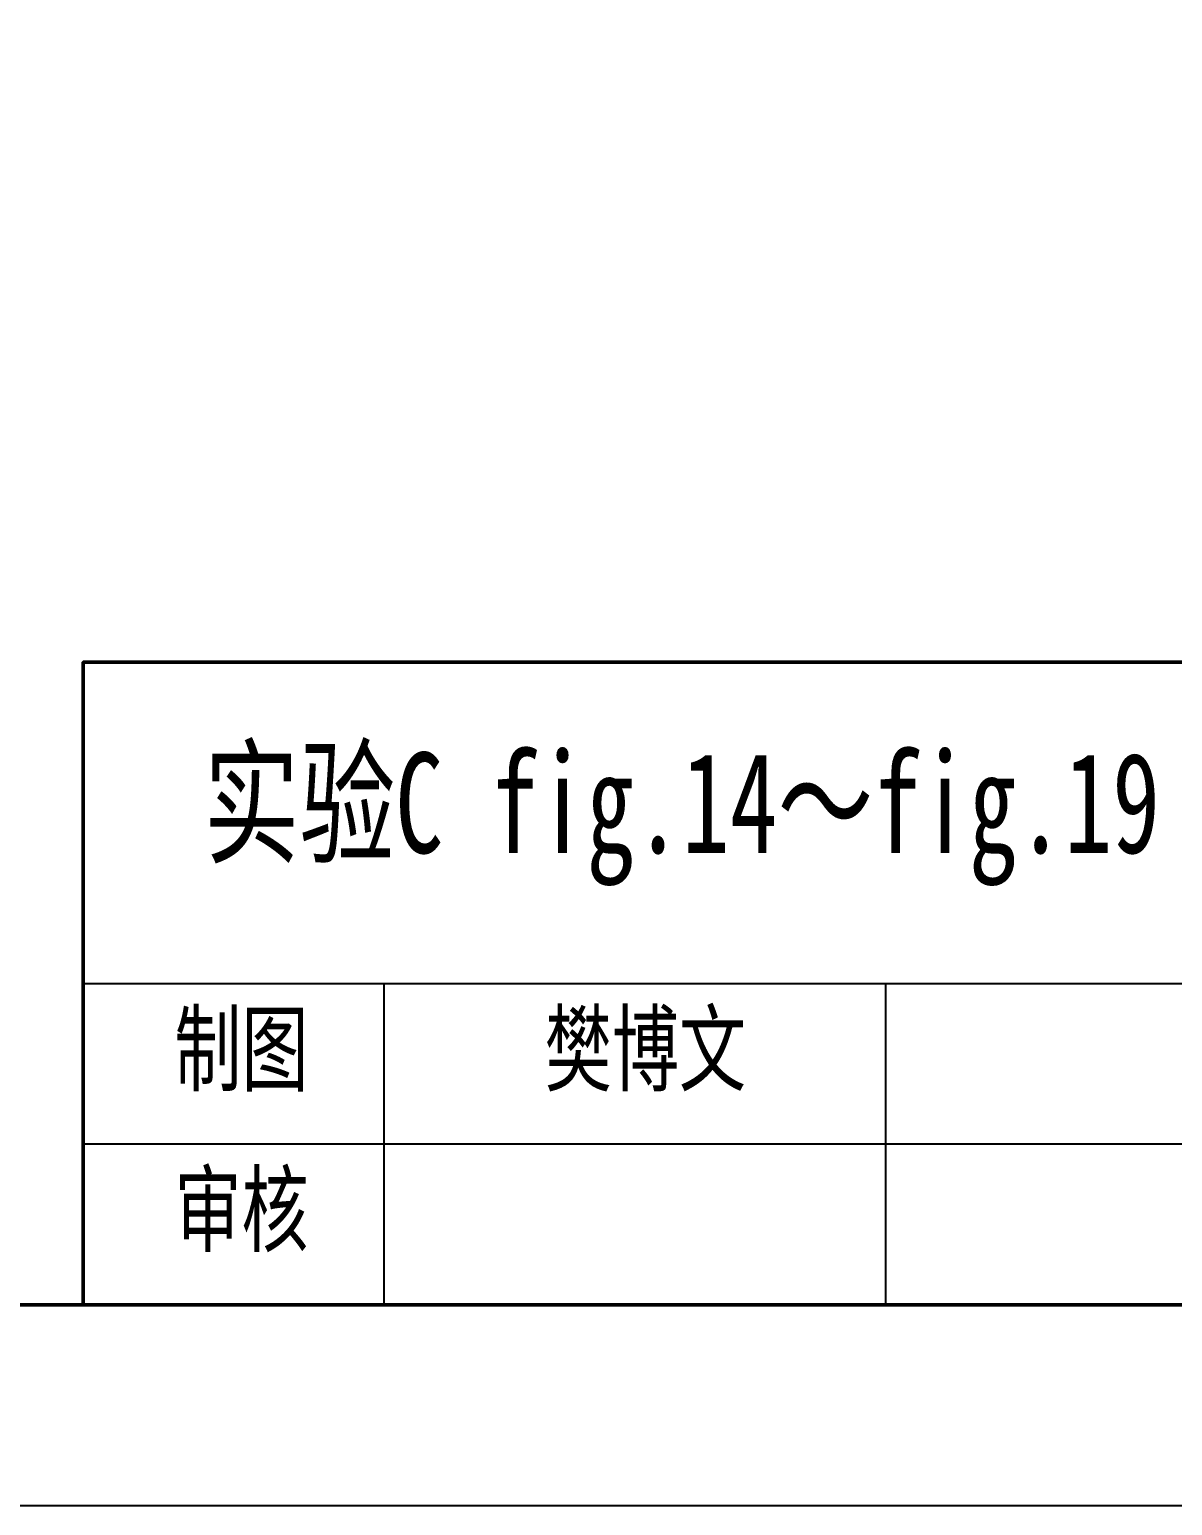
# Model space of a CAD drawing. Header units: millimetres. Extents: x 0 to 420, y 0 to 297.
# Drawn here: x 267.3 to 324.3, y 0 to 73.5 of the extents above; entities that cross this region are included whole.
import ezdxf

# ---------------------------------------------------------------- set-up
doc = ezdxf.new("R2010")
doc.units = ezdxf.units.MM
doc.styles.add('Annotative', font='simfang.ttf', dxfattribs={"width": 0.7})
doc.styles.add('大字', font='simfang.ttf', dxfattribs={"width": 0.7})

msp = doc.modelspace()

# ---------------------------------------------------------------- linework, layer by layer
at = {"color": 1}
msp.add_lwpolyline([(0, 0), (420, 0), (420, 297), (0, 297), (0, 0)], dxfattribs=at)
at = {"lineweight": 50}
for points in [[(10, 10), (410, 10), (410, 287), (10, 287), (10, 10)], [(270, 10), (410, 10), (410, 42), (270, 42), (270, 10)]]:
    msp.add_lwpolyline(points, dxfattribs=at)
at = {"lineweight": 25}
for points in [[(270, 26), (285, 26), (330, 26), (330, 10)], [(285, 10), (285, 26)], [(310, 10), (310, 26)], [(330, 18), (270, 18)]]:
    msp.add_lwpolyline(points, dxfattribs=at)

# ---------------------------------------------------------------- texts
at = {"attachment_point": 1}
for s, width, insert, char_height, style in [('实验C fig.14～fig.19', 56.54661, (276, 37.5), 5, '大字'), ('制图', 7.36195, (274.541, 24.5), 3.5, 'Annotative')]:
    msp.add_mtext_dynamic_manual_height_columns(s, width=width, gutter_width=12.5, heights=[0], dxfattribs=dict(at, insert=insert, char_height=char_height, style=style))
at = {"char_height": 3.5, "attachment_point": 1, "style": 'Annotative'}
for s, insert in [('樊博文', (293, 24.5)), ('审核', (274.541, 16.5))]:
    msp.add_mtext(s, dxfattribs=dict(at, insert=insert))

doc.saveas('drawing.dxf')
